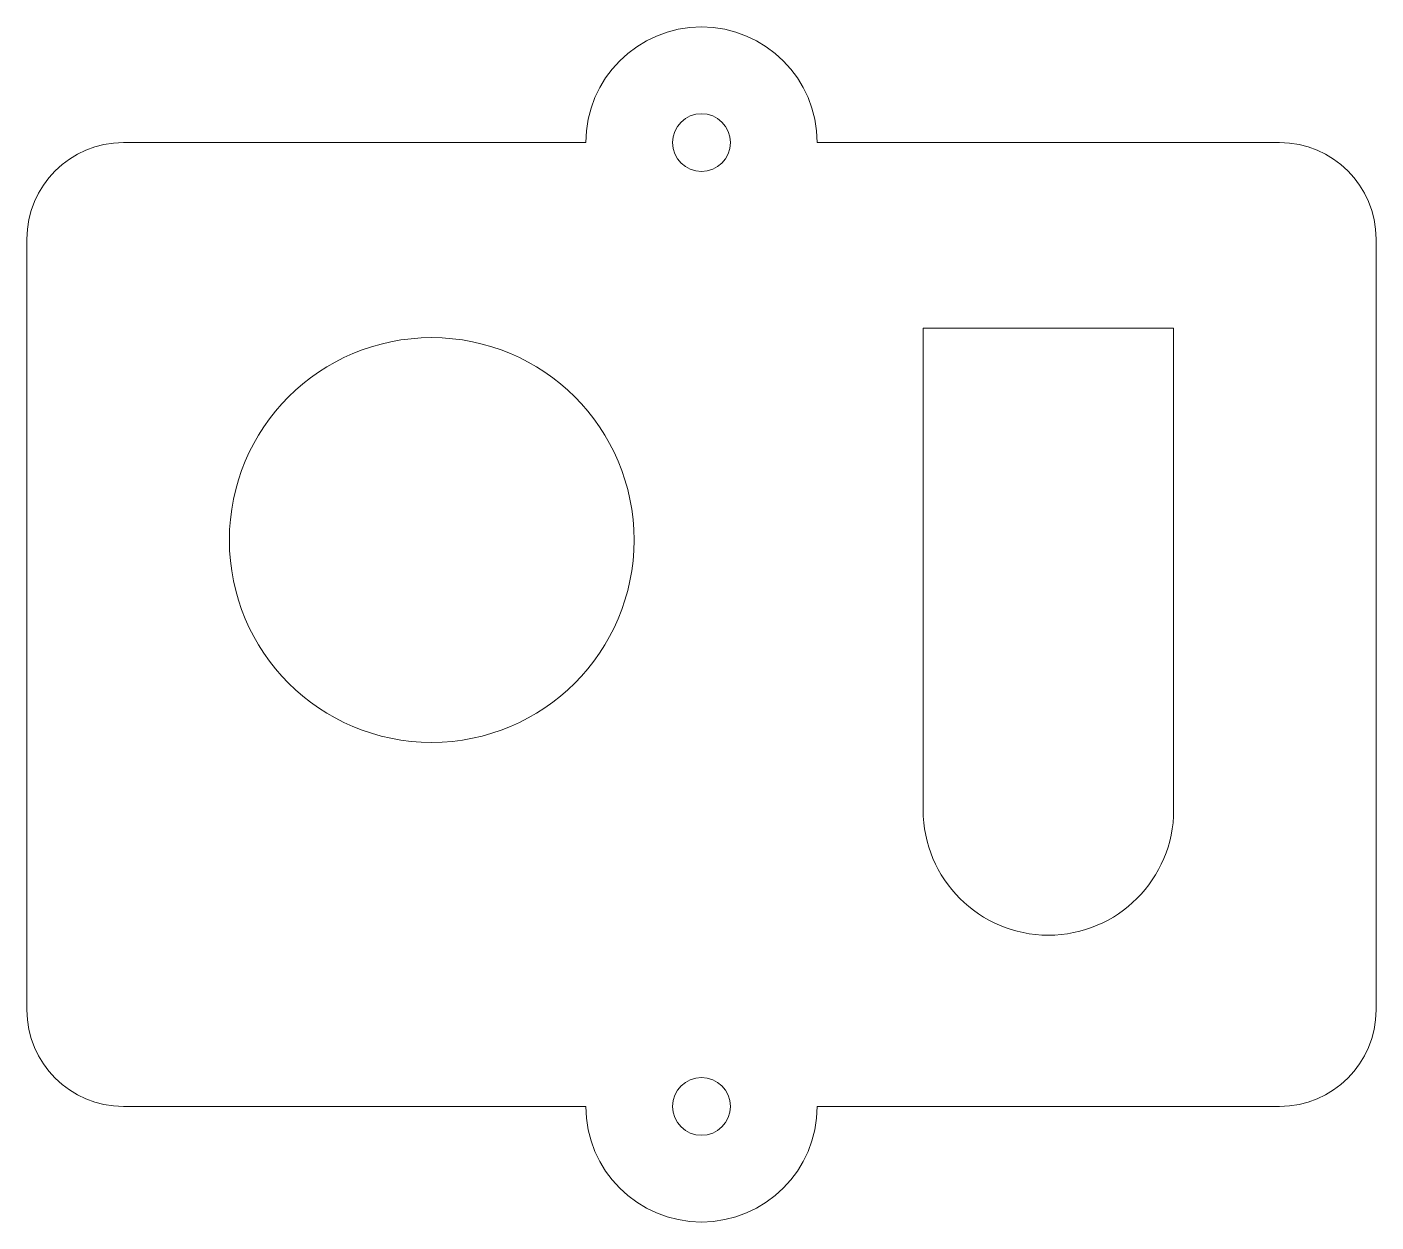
# Model space of a CAD drawing. Header units: millimetres. Extents: x -35 to 35, y -16.4 to 45.6.
import ezdxf

# ---------------------------------------------------------------- set-up
doc = ezdxf.new("R2010")
doc.units = ezdxf.units.MM

msp = doc.modelspace()

# ---------------------------------------------------------------- linework, layer by layer
at = {"color": 7, "linetype": 'Continuous', "lineweight": 15}
for p, q in [((-6, 39.618), (-30, 39.618)), ((30, 39.618), (6, 39.618)), ((-35, 34.618), (-35, -5.382)), ((35, -5.382), (35, 34.618)), ((24.5, 30), (11.5, 30)), ((11.5, 30), (11.5, 5)), ((24.5, 5), (24.5, 30)), ((-30, -10.382), (-6, -10.382)), ((6, -10.382), (30, -10.382))]:
    msp.add_line(p, q, dxfattribs=at)
for centre, radius in [((0, 39.618), 1.5), ((-14, 19), 10.5), ((0, -10.382), 1.5)]:
    msp.add_circle(centre, radius, dxfattribs=at)
for centre, radius, start, end in [((0, 39.618), 6, 0, 180), ((-30, 34.618), 5, 90, 180), ((30, 34.618), 5, 0, 90), ((18, 5), 6.5, 180, 0), ((-30, -5.382), 5, 180, 270), ((30, -5.382), 5, 270, 0), ((0, -10.382), 6, 180, 0)]:
    msp.add_arc(centre, radius, start, end, dxfattribs=at)

doc.saveas('drawing.dxf')
